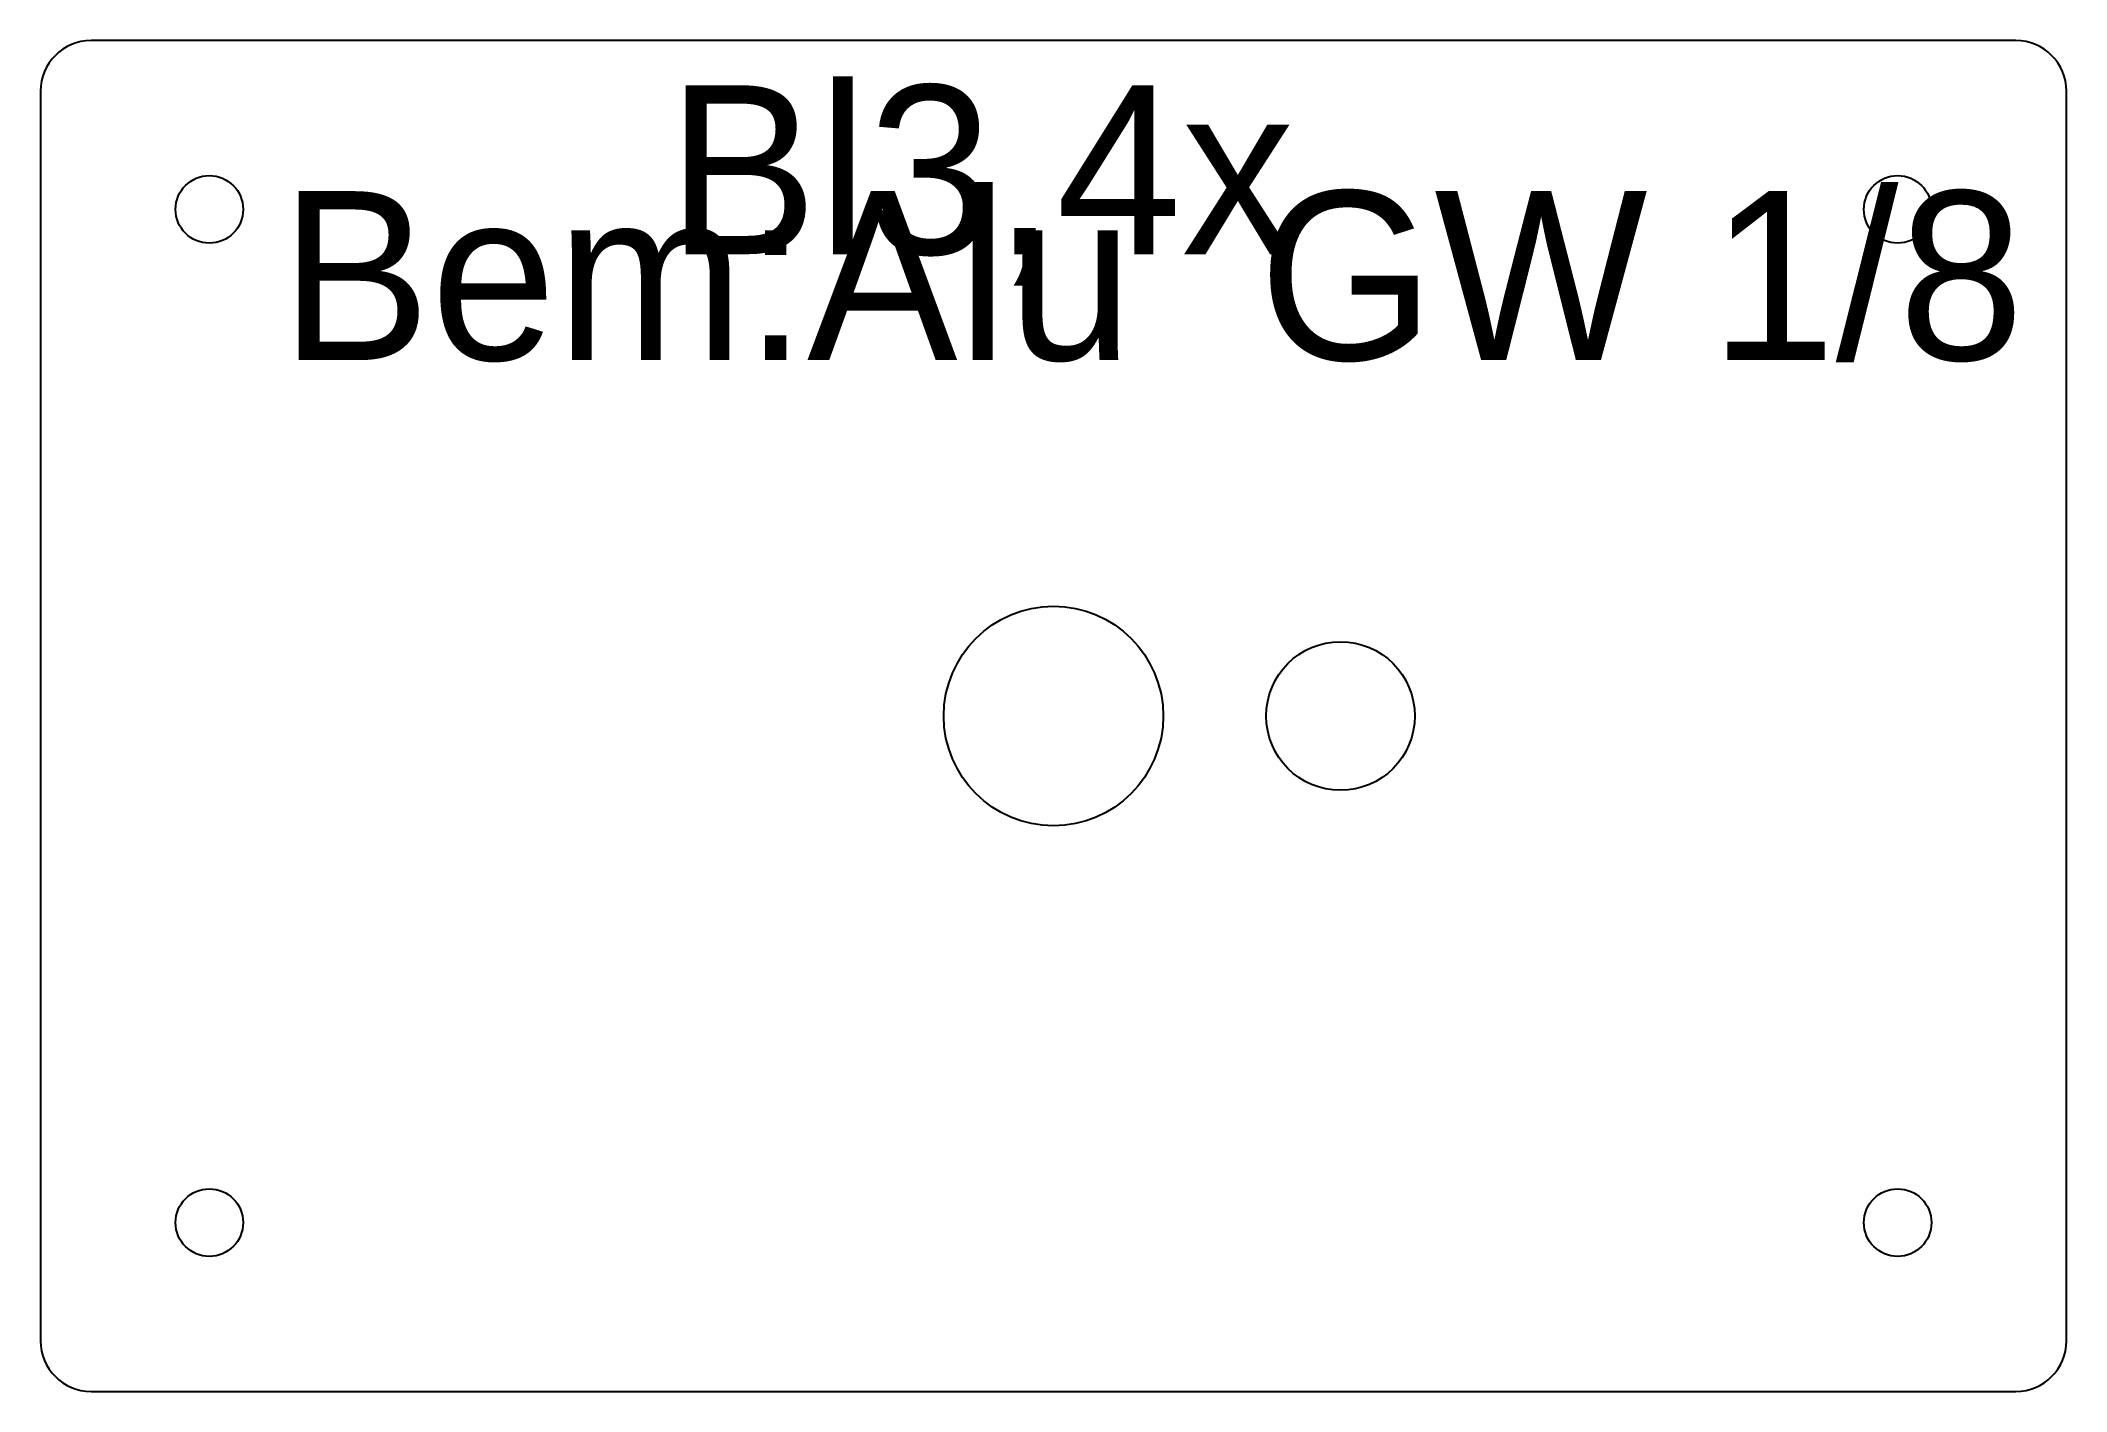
# Model space of a CAD drawing. Extents: x 0 to 120, y 0 to 80.
import ezdxf
from ezdxf.enums import TextEntityAlignment as Align

# ---------------------------------------------------------------- set-up
doc = ezdxf.new("R2010")
doc.units = 0
doc.layers.add('WHITE', color=7, linetype='CONTINUOUS')

msp = doc.modelspace()

# ---------------------------------------------------------------- linework, layer by layer
at = {"layer": 'WHITE', "linetype": 'CONTINUOUS'}
for p, q in [((116.9996, 80), (3, 80)), ((0, 77), (0, 3)), ((119.9996, 3), (119.9996, 77)), ((3, 0), (116.9996, 0))]:
    msp.add_line(p, q, dxfattribs=at)
for centre, radius in [((10, 70), 2), ((109.9996, 70), 2), ((60, 40), 6.5), ((76.9996, 40), 4.4), ((10, 10), 2), ((109.9996, 10), 2)]:
    msp.add_circle(centre, radius, dxfattribs=at)
for centre, start, end in [((3, 77), 90, 180), ((116.9996, 77), 0, 90), ((3, 3), 180, 270), ((116.9996, 3), -90, 0)]:
    msp.add_arc(centre, 3, start, end, dxfattribs=at)

# ---------------------------------------------------------------- texts
at = {"layer": 'WHITE'}
for s, p in [('Bl3,4x', (37.109725, 77.347514)), ('Bem:Alu  GW 1/8', (14.1895, 71.080265))]:
    msp.add_text(s, height=10, dxfattribs=at).set_placement(p, align=Align.TOP_LEFT)

doc.saveas('drawing.dxf')
